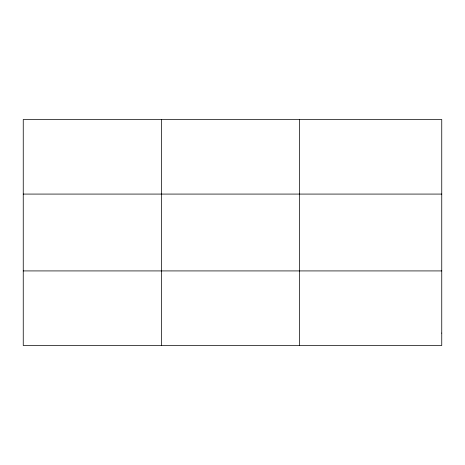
<?xml version="1.0" encoding="UTF-8"?>
<svg xmlns="http://www.w3.org/2000/svg" width="465" height="465" viewBox="0 0 465 465"><rect width="100%" height="100%" fill="white"/><g stroke="black" fill="none" stroke-linecap="round" stroke-linejoin="round"><path stroke-width="0.7" d="M161.355 345.501L161.355 119.499M299.46 345.501L299.46 119.499M23.25 194.079L441.75 194.079M23.25 270.921L441.75 270.921M441.75 333.074L441.75 345.501L23.25 345.501L23.25 119.499L441.75 119.499L441.75 333.074"/></g></svg>
